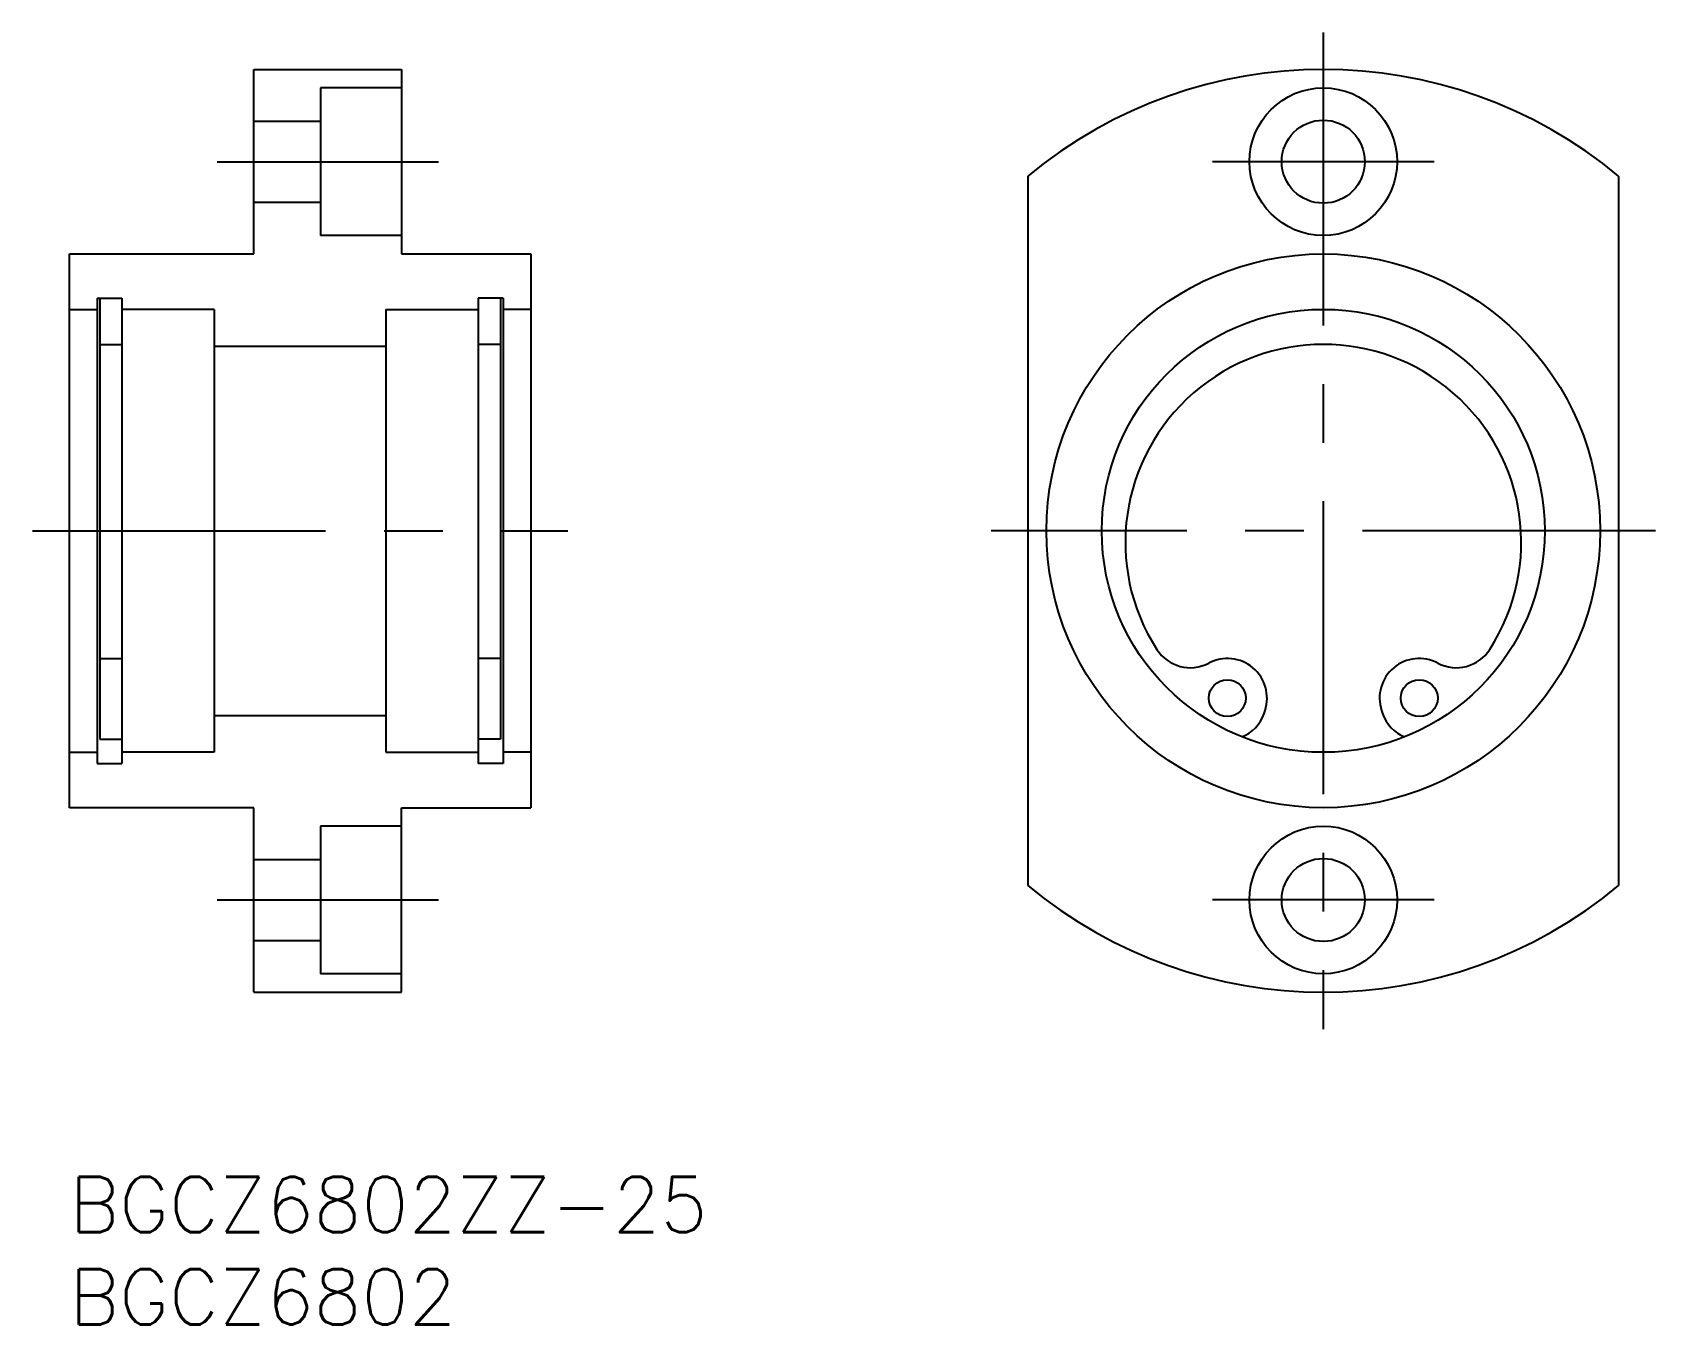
# Model space of a CAD drawing. Extents: x -2 to 85.9, y -8 to 62.
import ezdxf

# ---------------------------------------------------------------- set-up
doc = ezdxf.new("R2010")
doc.units = 0
doc.header["$LTSCALE"] = 0.5
doc.linetypes.add('CENTER', pattern=[50.8, 31.75, -6.35, 6.35, -6.35])
for name, color, linetype in [('MSM_CENTER', 1, 'CENTER'), ('MSM_CONTINUOUS', 7, 'CONTINUOUS'), ('MSM_PART_NUMBER', 7, 'CONTINUOUS')]:
    doc.layers.add(name, color=color, linetype=linetype)
doc.styles.get("Standard").update_dxf_attribs({"font": 'txt.shx', "height": 3, "bigfont": 'bigfont.shx'})

# ---------------------------------------------------------------- blocks, each defined once
blk = doc.blocks.new('*U6')
at = {"layer": 'MSM_PART_NUMBER'}
blk.add_text('BGCZ6802ZZ-25', height=3, dxfattribs=at).set_placement((0, -3))
blk = doc.blocks.new('*U7')
at = {"layer": 'MSM_PART_NUMBER'}
blk.add_text('BGCZ6802', height=3, dxfattribs=at).set_placement((0, -8))

msp = doc.modelspace()

# ---------------------------------------------------------------- linework, layer by layer
at = {"layer": 'MSM_CENTER'}
for p, q in [((67.935, 62), (67.935, 8)), ((8, 55), (20, 55)), ((73.935, 55), (61.935, 55)), ((-2, 35), (27, 35)), ((85.935, 35), (49.935, 35)), ((8, 15), (20, 15)), ((73.935, 15), (61.935, 15))]:
    msp.add_line(p, q, dxfattribs=at)
at = {"layer": 'MSM_CONTINUOUS'}
for p, q in [((10, 60), (18, 60)), ((10, 50), (10, 60)), ((18, 60), (18, 50)), ((13.6, 59), (13.6, 51)), ((18, 59), (13.6, 59)), ((10, 57.2), (13.6, 57.2)), ((51.935, 54.209), (51.935, 15.791)), ((83.935, 54.209), (83.935, 15.791)), ((10, 52.8), (13.6, 52.8)), ((18, 51), (13.6, 51)), ((0, 50), (10, 50)), ((0, 20), (0, 50)), ((18, 50), (25, 50)), ((25, 50), (25, 20)), ((1.5, 47.6, -0.5), (1.5, 22.4, -0.5)), ((1.5, 47.6), (2.85, 47.6)), ((1.65, 47.6, -0.5), (1.65, 23.715, -0.5)), ((2.85, 47.6), (2.85, 22.4)), ((22.15, 47.6), (22.15, 22.4)), ((23.5, 47.6, 0.5), (22.15, 47.6, 0.5)), ((23.35, 47.6), (23.35, 23.715)), ((23.5, 47.6), (23.5, 22.4)), ((0, 47, -0.5), (1.5, 47, -0.5)), ((7.85, 47), (2.85, 47)), ((7.85, 47), (7.85, 23)), ((17.15, 47), (17.15, 23)), ((17.15, 47), (22.15, 47)), ((25, 47), (23.5, 47)), ((1.65, 45.1), (2.85, 45.1)), ((7.85, 45), (17.15, 45)), ((23.35, 45.1, 0.5), (22.15, 45.1, 0.5)), ((1.65, 28.086), (2.85, 28.086)), ((23.35, 28.086, 0.5), (22.15, 28.086, 0.5)), ((7.85, 25), (17.15, 25)), ((64.724, 25.098), (64.78, 25.272)), ((71.09, 25.272), (71.146, 25.098)), ((0, 23, -0.5), (1.5, 23, -0.5)), ((1.65, 23.715), (2.85, 23.715)), ((7.85, 23), (2.85, 23)), ((17.15, 23), (22.15, 23)), ((23.35, 23.715, 0.5), (22.15, 23.715, 0.5)), ((25, 23), (23.5, 23)), ((1.5, 22.4), (2.85, 22.4)), ((23.5, 22.4, 0.5), (22.15, 22.4, 0.5)), ((10, 20), (0, 20)), ((10, 10), (10, 20)), ((18, 20), (25, 20)), ((18, 10), (18, 20)), ((13.6, 19), (13.6, 11)), ((18, 19), (13.6, 19)), ((10, 17.2), (13.6, 17.2)), ((10, 12.8), (13.6, 12.8)), ((18, 11), (13.6, 11)), ((10, 10), (18, 10))]:
    msp.add_line(p, q, dxfattribs=at)
for centre, radius in [((67.935, 55), 4), ((67.935, 55), 2.25), ((67.935, 35), 15), ((67.935, 35), 12), ((62.735, 25.936), 1), ((73.135, 25.936), 1), ((67.935, 15), 4), ((67.935, 15), 2.25)]:
    msp.add_circle(centre, radius, dxfattribs=at)
at = {"layer": 'MSM_CONTINUOUS', "color": 7, "linetype": 'CONTINUOUS'}
msp.add_circle((67.935, 35), 12, dxfattribs=at)
at = {"layer": 'MSM_CONTINUOUS'}
for centre, radius, start, end in [((67.935, 35), 25, 50.20818, 129.79182), ((67.935, 34.375), 10.725, 327.24878, 212.75122), ((60.723, 29.736), 2.15, 212.75122, 297.89567), ((75.147, 29.736), 2.15, 242.10433, 327.24878), ((62.735, 25.936), 2.15, 342.03107, 117.89567), ((73.135, 25.936), 2.15, 62.10433, 197.96893), ((62.821, 25.715), 2, 290.47134, 342.03107), ((73.049, 25.715), 2, 197.96893, 249.52866), ((67.935, 35), 25, 230.20818, 309.79182)]:
    msp.add_arc(centre, radius, start, end, dxfattribs=at)

# ---------------------------------------------------------------- block references
for name in ['*U6', '*U7']:
    msp.add_blockref(name, (0, 0), dxfattribs=at)

doc.saveas('drawing.dxf')
